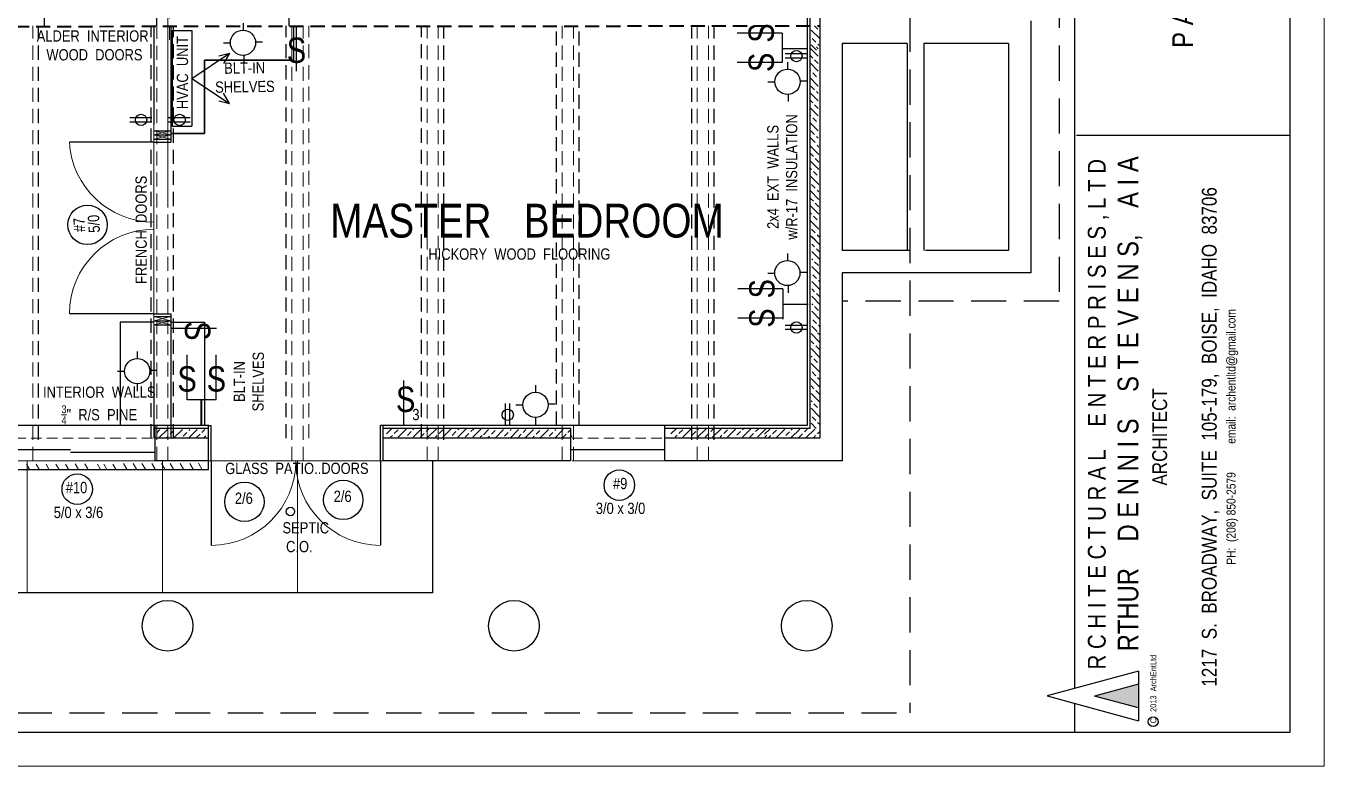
# Model space of a CAD drawing. Header units: inches. Extents: x -243 to 1332, y 357 to 1530.
# Drawn here: x 111.7 to 572.8, y 357 to 619.9 of the extents above; entities that cross this region are included whole.
import ezdxf

# ---------------------------------------------------------------- set-up
doc = ezdxf.new("R2010")
doc.units = ezdxf.units.IN
doc.header["$MEASUREMENT"] = 0
doc.linetypes.add('HIDDEN', pattern=[0.375, 0.25, -0.125])
for name, color, linetype, lineweight in [('BUILT-INS', 30, 'Continuous', 25), ('CONCRETE', 7, 'Continuous', 25), ('DOORS', 7, 'Continuous', 30), ('ELEC', 6, 'Continuous', 30), ('ELEC SYMBOLS', 7, 'Continuous', 20), ('ELECTRICAL', 1, 'Continuous', 30), ('FLOOR BEAMS', 7, 'Continuous', 30), ('FOUNDATION', 7, 'Continuous', 30), ('HVAC', 1, 'Continuous', 30), ('MASONRY', 14, 'Continuous', 30), ('NEW FOOTING', 6, 'Continuous', 30), ('PLUMBING', 5, 'Continuous', 20), ('ROOF', 7, 'HIDDEN', 30), ('WALL FRAMING', 7, 'Continuous', 30), ('WALLS', 7, 'Continuous', 30), ('WINDOWS', 5, 'Continuous', 30)]:
    doc.layers.add(name, color=color, linetype=linetype, lineweight=lineweight)
for name, color, linetype in [('TEXT80', 15, 'Continuous'), ('TITLE BLOCK', 7, 'Continuous'), ('TITLE_BLOCK', 250, 'Continuous')]:
    doc.layers.add(name, color=color, linetype=linetype)
doc.styles.add('ARCH ENT', font='technical.ttf', dxfattribs={"height": 2})
doc.styles.add('ARCHENT', font='technical.ttf', dxfattribs={"height": 6})

msp = doc.modelspace()

# ---------------------------------------------------------------- hatches: boundary and pattern name
at = {"layer": 'NEW FOOTING', "linetype": 'Continuous', "lineweight": 9, "ltscale": 25}
h = msp.add_hatch(dxfattribs=at)
h.set_pattern_fill('ANSI33', color=256, scale=15, angle=270, style=0)
h.set_pattern_definition([(315, (-872.5133, 5583.264), (2.6516504, 2.6516504), []), (315, (-872.5133, 5580.6125), (2.6516504, 2.6516504), [1.875, -0.9375])])
h.paths.add_polyline_path([(393.64, 619.88), (390.64, 619.88), (390.64, 611.25), (393.64, 611.25)])
h = msp.add_hatch(dxfattribs=at)
h.set_pattern_fill('ANSI33', color=256, scale=15, angle=270, style=0)
h.set_pattern_definition([(315, (-872.9986, 5550.4783), (2.6516504, 2.6516504), []), (315, (-872.9986, 5547.8267), (2.6516504, 2.6516504), [1.875, -0.9375])])
h.paths.add_polyline_path([(393.16, 612.46), (390.16, 612.46), (390.16, 578.46), (393.16, 578.46)])
h = msp.add_hatch(dxfattribs=at)
h.set_pattern_fill('ANSI33', color=256, scale=15, angle=270, style=0)
h.set_pattern_definition([(315, (-872.7763, 5515.512), (2.6516504, 2.6516504), []), (315, (-872.7763, 5512.8603), (2.6516504, 2.6516504), [1.875, -0.9375])])
h.paths.add_polyline_path([(393.38, 577.49), (390.38, 577.49), (390.38, 543.49), (393.38, 543.49)])
h = msp.add_hatch(dxfattribs=at)
h.set_pattern_fill('ANSI33', color=256, scale=15, angle=270, style=0)
h.set_pattern_definition([(315, (-872.3228, 5483.3794), (2.6516504, 2.6516504), []), (315, (-872.3228, 5480.7278), (2.6516504, 2.6516504), [1.875, -0.9375])])
h.paths.add_polyline_path([(393.83, 545.36), (390.83, 545.36), (390.83, 511.36), (393.83, 511.36)])
h = msp.add_hatch(dxfattribs=at)
h.set_pattern_fill('ANSI33', color=256, scale=15, angle=270, style=0)
h.set_pattern_definition([(315, (-872.5984, 5448.9106), (2.6516504, 2.6516504), []), (315, (-872.5984, 5446.259), (2.6516504, 2.6516504), [1.875, -0.9375])])
h.paths.add_polyline_path([(393.56, 510.89), (390.56, 510.89), (390.56, 476.89), (393.56, 476.89)])
h = msp.add_hatch(dxfattribs=at)
h.set_pattern_fill('ANSI33', color=256, scale=15, angle=180, style=0)
h.set_pattern_definition([(225, (5116.2373, 1739.6545), (2.6516504, -2.6516504), []), (225, (5113.5857, 1739.6545), (2.6516504, -2.6516504), [1.875, -0.9375])])
h.paths.add_polyline_path([(157.68, 476.5), (157.68, 473.5), (175.68, 473.5), (175.68, 476.5)])
h = msp.add_hatch(dxfattribs=at)
h.set_pattern_fill('ANSI33', color=256, scale=15, angle=180, style=0)
h.set_pattern_definition([(225, (5211.7687, 1739.9265), (2.6516504, -2.6516504), []), (225, (5209.117, 1739.9265), (2.6516504, -2.6516504), [1.875, -0.9375])])
h.paths.add_polyline_path([(273.75, 473.77), (273.75, 476.77), (239.75, 476.77), (239.75, 473.77)])
h = msp.add_hatch(dxfattribs=at)
h.set_pattern_fill('ANSI33', color=256, scale=15, angle=180, style=0)
h.set_pattern_definition([(225, (5246.2374, 1739.651), (2.6516504, -2.6516504), []), (225, (5243.5858, 1739.651), (2.6516504, -2.6516504), [1.875, -0.9375])])
h.paths.add_polyline_path([(305.68, 473.49), (305.68, 476.49), (274.22, 476.49), (274.22, 473.49)])
h = msp.add_hatch(dxfattribs=at)
h.set_pattern_fill('ANSI33', color=256, scale=15, angle=180, style=0)
h.set_pattern_definition([(225, (5312.8507, 1739.9528), (2.6516504, -2.6516504), []), (225, (5310.199, 1739.9528), (2.6516504, -2.6516504), [1.875, -0.9375])])
h.paths.add_polyline_path([(374.83, 473.8), (374.83, 476.8), (340.83, 476.8), (340.83, 473.8)])
h = msp.add_hatch(dxfattribs=at)
h.set_pattern_fill('ANSI33', color=256, scale=15, angle=180, style=0)
h.set_pattern_definition([(225, (5346.122, 1739.8414), (2.6516504, -2.6516504), []), (225, (5343.4705, 1739.8414), (2.6516504, -2.6516504), [1.875, -0.9375])])
h.paths.add_polyline_path([(393.68, 473.68), (393.68, 476.68), (374.1, 476.68), (374.1, 473.68)])
at = {"layer": 'TITLE_BLOCK', "linetype": 'Continuous', "ltscale": 0.5}
msp.add_hatch(color=1, dxfattribs=at).paths.add_polyline_path([(506.87, 386.07), (491.29, 381.84), (506.87, 377.61)])

# ---------------------------------------------------------------- linework, layer by layer
at = {"layer": 'BUILT-INS', "ltscale": 20}
msp.add_line((206.93, 607.75), (206.93, 619.75), dxfattribs=at)
at = {"layer": 'BUILT-INS', "color": 30, "lineweight": 35, "ltscale": 20}
for p, q in [((175.19, 581.64), (175.18, 607.75)), ((175.18, 607.75), (206.93, 607.75)), ((163.19, 581.64), (175.19, 581.64))]:
    msp.add_line(p, q, dxfattribs=at)
at = {"layer": 'BUILT-INS', "color": 30, "linetype": 'Continuous', "lineweight": 30, "ltscale": 20}
for p, q in [((145.26, 514.64), (145.25, 477.91)), ((157.26, 514.64), (145.26, 514.64)), ((163.11, 514.64), (175.11, 514.64)), ((175.11, 514.64), (175.1, 477.9))]:
    msp.add_line(p, q, dxfattribs=at)
at = {"layer": 'CONCRETE', "color": 7, "linetype": 'Continuous', "lineweight": 20, "ltscale": 20}
for p, q in [((112.19, 465.38), (112.19, 418.47)), ((160.19, 465.38), (160.19, 418.47)), ((208.19, 465.38), (208.19, 418.47))]:
    msp.add_line(p, q, dxfattribs=at)
at = {"layer": 'CONCRETE', "color": 7, "linetype": 'Continuous', "lineweight": 30, "ltscale": 20}
msp.add_line((256.19, 465.38), (256.19, 418.47), dxfattribs=at)
at = {"layer": 'CONCRETE', "color": 7, "lineweight": 30, "ltscale": 15}
msp.add_line((256.19, 418.47), (-149.19, 418.47), dxfattribs=at)
at = {"layer": 'CONCRETE', "color": 7, "linetype": 'Continuous', "lineweight": 30, "ltscale": 25}
for centre in [(322.5, 456.76), (129.97, 455.31)]:
    msp.add_circle(centre, 5.42, dxfattribs=at)
at = {"layer": 'DOORS', "color": 7, "linetype": 'Continuous', "lineweight": 30, "ltscale": 15}
for p, q in [((157.19, 578.64), (127.19, 578.64)), ((157.19, 517.64), (127.19, 517.64)), ((177.58, 465.35), (177.58, 435.35)), ((237.64, 465.4), (237.68, 435.4))]:
    msp.add_line(p, q, dxfattribs=at)
at = {"layer": 'DOORS', "color": 7, "linetype": 'Continuous', "lineweight": 30, "ltscale": 25}
for centre in [(133.64, 549.2), (189.35, 450.82), (224.45, 451.51)]:
    msp.add_circle(centre, 7, dxfattribs=at)
at = {"layer": 'DOORS', "color": 7, "linetype": 'Continuous', "lineweight": 9, "ltscale": 15}
for centre, radius, start, end in [((157.22, 580.23), 30.07, 183.0412, 269.943), ((157.19, 517.64), 30, 90, 180), ((177.58, 465.35), 30, 270, 0), ((237.58, 465.35), 30, 180, 270)]:
    msp.add_arc(centre, radius, start, end, dxfattribs=at)
at = {"layer": 'ELEC', "color": 1, "lineweight": 30, "ltscale": 15}
for p, q in [((389.18, 609.92), (381.39, 609.92)), ((389.18, 608.42), (381.39, 608.42)), ((156.44, 587.25), (148.64, 587.25)), ((156.44, 585.75), (148.64, 585.75)), ((170.1, 587.25), (162.31, 587.25)), ((170.1, 585.75), (162.31, 585.75)), ((389.18, 513.5), (381.39, 513.5)), ((389.18, 512), (381.39, 512)), ((282.1, 477.94), (282.1, 485.73)), ((283.6, 477.94), (283.6, 485.73))]:
    msp.add_line(p, q, dxfattribs=at)
for centre in [(385.39, 609.17), (152.64, 586.5), (166.31, 586.5), (385.39, 512.75), (282.85, 481.73)]:
    msp.add_circle(centre, 2, dxfattribs=at)
at = {"layer": 'ELEC SYMBOLS', "color": 1, "linetype": 'Continuous', "lineweight": 30, "ltscale": 20}
for p, q in [((380.32, 617.32), (380.32, 606.91)), ((380.32, 611.9), (389.34, 611.9)), ((380.54, 526.48), (380.54, 515.66)), ((380.54, 521.07), (389.57, 521.07)), ((179.35, 487.05), (168.95, 487.05))]:
    msp.add_line(p, q, dxfattribs=at)
at = {"layer": 'ELEC SYMBOLS', "color": 1, "linetype": 'Continuous', "lineweight": 40, "ltscale": 20}
msp.add_line((173.94, 487.05), (173.94, 478.02), dxfattribs=at)
at = {"layer": 'ELECTRICAL', "color": 1, "linetype": 'Continuous', "ltscale": 0.75}
for p, q in [((188.84, 620.89), (188.84, 618.38)), ((207.79, 603.81), (207.79, 619.8)), ((181.85, 613.91), (184.36, 613.91)), ((193.28, 614.25), (195.79, 614.25)), ((189.11, 609.35), (189.11, 606.84))]:
    msp.add_line(p, q, dxfattribs=at)
at = {"layer": 'ELECTRICAL', "color": 1, "linetype": 'Continuous', "lineweight": 30, "ltscale": 0.75}
for p, q in [((380.32, 617.32), (364.33, 617.32)), ((380.32, 606.91), (364.33, 606.91)), ((382.24, 607.03), (382.24, 604.52)), ((375.25, 600.05), (377.76, 600.05)), ((386.67, 600.39), (389.18, 600.39)), ((382.5, 595.49), (382.5, 592.98)), ((382.16, 539.08), (382.16, 536.57)), ((375.17, 532.1), (377.68, 532.1)), ((386.6, 532.44), (389.11, 532.44)), ((380.54, 526.48), (364.55, 526.48)), ((382.43, 527.54), (382.43, 525.03)), ((179.39, 512.37), (163.4, 512.37)), ((380.54, 516.08), (364.55, 516.08)), ((151.28, 504.23), (151.28, 501.71)), ((168.95, 487.05), (168.95, 503.04)), ((179.35, 487.05), (179.35, 503.04)), ((144.29, 497.25), (146.8, 497.25)), ((155.72, 497.58), (158.23, 497.58)), ((245.78, 493.94), (245.78, 477.95)), ((151.3, 492.69), (151.3, 490.18)), ((292.72, 492.24), (292.72, 489.73)), ((285.73, 485.26), (288.24, 485.26)), ((297.16, 485.6), (299.67, 485.6)), ((292.74, 480.7), (292.74, 478.19)), ((176.58, 462.18), (176.59, 465.4))]:
    msp.add_line(p, q, dxfattribs=at)
at = {"layer": 'ELECTRICAL', "color": 1, "linetype": 'Continuous', "ltscale": 0.75}
msp.add_circle((188.84, 613.91), 4.48, dxfattribs=at)
at = {"layer": 'ELECTRICAL', "color": 1, "linetype": 'Continuous', "lineweight": 30, "ltscale": 0.75}
for centre in [(382.24, 600.05), (382.16, 532.1), (151.28, 497.25), (292.72, 485.26)]:
    msp.add_circle(centre, 4.48, dxfattribs=at)
at = {"layer": 'FLOOR BEAMS', "color": 7, "linetype": 'HIDDEN', "lineweight": 20, "ltscale": 20}
for p, q in [((162.67, 615), (162.67, 769.5)), ((162.19, 559.56), (162.19, 714.06)), ((114.19, 465.37), (114.19, 619.87)), ((158.19, 465.32), (158.19, 619.87)), ((162.19, 465.37), (162.19, 619.87)), ((206.19, 465.37), (206.19, 619.87)), ((210.19, 465.37), (210.19, 619.87)), ((254.19, 465.4), (254.19, 619.29)), ((258.19, 465.37), (258.19, 619.87)), ((302.19, 465.37), (302.19, 619.87)), ((306.19, 465.37), (306.19, 619.87)), ((350.19, 465.37), (350.19, 619.87)), ((354.19, 465.37), (354.19, 619.87))]:
    msp.add_line(p, q, dxfattribs=at)
at = {"layer": 'FLOOR BEAMS', "color": 6, "linetype": 'HIDDEN', "lineweight": 40, "ltscale": 20}
msp.add_line((17.85, 619.66), (393.68, 619.9), dxfattribs=at)
at = {"layer": 'FLOOR BEAMS', "color": 6, "linetype": 'HIDDEN', "lineweight": 30, "ltscale": 20}
for p, q in [((116.19, 472.87), (116.19, 619.87)), ((156.19, 473.41), (156.19, 619.87)), ((164.19, 473.4), (164.19, 619.87)), ((204.19, 473.4), (204.19, 619.87)), ((252.19, 473.4), (252.19, 619.29)), ((260.19, 472.87), (260.19, 619.87)), ((300.19, 477.9), (300.19, 619.87)), ((308.19, 477.9), (308.19, 619.87)), ((348.19, 472.87), (348.19, 619.87)), ((356.19, 472.87), (356.19, 619.87))]:
    msp.add_line(p, q, dxfattribs=at)
at = {"layer": 'FLOOR BEAMS', "color": 6, "linetype": 'HIDDEN', "lineweight": 20, "ltscale": 20}
msp.add_line((212.19, 473.4), (212.19, 619.87), dxfattribs=at)
at = {"layer": 'FOUNDATION', "color": 8, "ltscale": 15}
for p, q in [((468.68, 621.65), (468.68, 532.15)), ((460.68, 613.65), (430.68, 613.65)), ((460.68, 613.65), (460.68, 540.15)), ((425.68, 540.15), (401.68, 540.15)), ((460.68, 540.15), (431.18, 540.15)), ((468.68, 532.15), (401.68, 532.15))]:
    msp.add_line(p, q, dxfattribs=at)
at = {"layer": 'HVAC', "ltscale": 25}
for p, q in [((163.69, 618.27), (163.68, 584.27)), ((170.69, 618.26), (170.68, 584.26)), ((170.69, 601.26), (184.05, 610.2)), ((180.29, 609.28), (184.05, 610.2)), ((184.05, 610.2), (181.89, 606.51)), ((170.69, 601.26), (184.05, 592.32)), ((184.05, 592.32), (181.89, 596.01)), ((180.29, 593.24), (184.05, 592.32))]:
    msp.add_line(p, q, dxfattribs=at)
at = {"layer": 'HVAC', "ltscale": 15}
for p, q in [((163.69, 618.27), (170.69, 618.26)), ((163.68, 584.27), (170.68, 584.26))]:
    msp.add_line(p, q, dxfattribs=at)
at = {"layer": 'MASONRY', "color": 1, "linetype": 'Continuous', "ltscale": 20}
msp.add_line((176.58, 462.18), (26.98, 462.15), dxfattribs=at)
at = {"layer": 'MASONRY', "color": 1, "linetype": 'Continuous', "lineweight": 9, "ltscale": 20}
for p, q in [((113.12, 462.2), (111.95, 464.22)), ((116.57, 462.24), (115.41, 464.23)), ((120.04, 462.24), (118.88, 464.24)), ((123.5, 462.25), (122.34, 464.24)), ((126.97, 462.24), (125.81, 464.24)), ((130.41, 462.29), (129.25, 464.29)), ((133.8, 462.33), (132.64, 464.33)), ((138.28, 462.27), (137.16, 464.19)), ((140.51, 462.27), (139.4, 464.2)), ((143.81, 462.24), (142.65, 464.24)), ((147.55, 462.38), (146.4, 464.38)), ((151.02, 462.39), (149.86, 464.39)), ((154.15, 462.38), (152.94, 464.47)), ((157.61, 462.4), (156.45, 464.4)), ((161.07, 462.41), (159.91, 464.41)), ((164.2, 462.4), (162.99, 464.49)), ((167.66, 462.43), (166.5, 464.42)), ((171.12, 462.43), (169.96, 464.43)), ((174.25, 462.42), (173.04, 464.52))]:
    msp.add_line(p, q, dxfattribs=at)
at = {"layer": 'NEW FOOTING', "ltscale": 25}
for p, q in [((238.58, 471.34), (238.57, 475.85)), ((238.58, 471.35), (238.59, 475.64))]:
    msp.add_line(p, q, dxfattribs=at)
at = {"layer": 'NEW FOOTING', "ltscale": 15}
for p, q in [((176.58, 465.35), (176.58, 473.35)), ((238.58, 465.35), (238.58, 471.35))]:
    msp.add_line(p, q, dxfattribs=at)
at = {"layer": 'PLUMBING', "color": 3, "linetype": 'Continuous', "lineweight": 30, "ltscale": 15}
msp.add_circle((205.68, 447.4), 1.5, dxfattribs=at)
at = {"layer": 'ROOF', "linetype": 'HIDDEN', "ltscale": 50}
for p in [(425.68, 866.9), (-97.81, 375.9)]:
    msp.add_line(p, (425.68, 375.9), dxfattribs=at)
at = {"layer": 'ROOF', "color": 8, "linetype": 'HIDDEN', "ltscale": 50}
msp.add_line((478.68, 631.65), (478.68, 522.15), dxfattribs=at)
at = {"layer": 'ROOF', "color": 8, "ltscale": 50}
msp.add_line((478.68, 522.15), (401.68, 522.15), dxfattribs=at)
at = {"layer": 'TITLE BLOCK', "color": 7, "linetype": 'Continuous', "lineweight": 0, "ltscale": 0.5}
for p in [(572.77, 884.95), (-243.22, 356.95)]:
    msp.add_line(p, (572.77, 356.95), dxfattribs=at)
at = {"layer": 'TITLE BLOCK', "color": 7, "linetype": 'Continuous', "lineweight": 30, "ltscale": 0.5}
for p, q in [((484.21, 384.51), (484.21, 872.95)), ((560.77, 368.95), (560.77, 872.95)), ((484.8, 581.02), (560.77, 581.02)), ((506.87, 390.66), (474.38, 381.84)), ((506.87, 390.66), (506.87, 373.02)), ((506.87, 390.63), (506.87, 372.99)), ((506.87, 386.04), (491.29, 381.81)), ((506.87, 386.04), (491.29, 381.81)), ((484.21, 368.95), (484.21, 379.18)), ((506.87, 377.58), (491.29, 381.81)), ((506.87, 377.58), (491.29, 381.81)), ((-219.22, 368.95), (560.77, 368.95))]:
    msp.add_line(p, q, dxfattribs=at)
at = {"layer": 'TITLE BLOCK', "color": 7, "linetype": 'Continuous', "lineweight": 30, "ltscale": 0.0625}
msp.add_line((474.38, 381.84), (506.87, 373.02), dxfattribs=at)
at = {"layer": 'TITLE BLOCK', "color": 7, "linetype": 'Continuous'}
msp.add_circle((512.08, 372.71), 1.75, dxfattribs=at)
at = {"layer": 'WALL FRAMING', "color": 6, "ltscale": 15}
for p, q in [((389.18, 664.89), (389.18, 477.9)), ((390.18, 664.89), (390.18, 476.9)), ((118.2, 625.86), (118.2, 619.86)), ((157.19, 582.66), (163.19, 582.66)), ((157.19, 581.16), (163.19, 581.16)), ((157.19, 579.64), (163.19, 579.64)), ((157.19, 578.64), (163.19, 578.64)), ((157.19, 517.64), (163.19, 517.64)), ((157.19, 516.64), (163.19, 516.64)), ((157.19, 515.14), (163.19, 515.14)), ((157.19, 513.64), (163.19, 513.64)), ((176.68, 477.9), (-42.19, 477.94)), ((176.58, 476.9), (157.19, 476.9)), ((176.58, 477.9), (177.52, 477.9)), ((176.58, 473.35), (176.58, 477.9)), ((238.58, 477.9), (237.64, 477.9)), ((389.18, 477.9), (238.58, 477.9)), ((238.58, 473.35), (238.58, 477.9)), ((305.26, 476.9), (238.58, 476.9)), ((390.18, 476.9), (338.68, 476.9)), ((238.58, 465.35), (238.58, 473.35))]:
    msp.add_line(p, q, dxfattribs=at)
at = {"layer": 'WALL FRAMING', "ltscale": 15}
for p, q in [((393.68, 664.9), (393.68, 473.4)), ((393.68, 664.89), (393.68, 477.9)), ((401.68, 532.15), (401.68, 465.4)), ((157.68, 465.4), (157.68, 477.9)), ((338.68, 465.4), (338.68, 477.9)), ((156.68, 472.9), (156.68, 472.9)), ((176.58, 473.4), (157.68, 473.4)), ((305.26, 473.4), (238.68, 473.4)), ((305.26, 465.4), (305.26, 473.4)), ((393.68, 473.4), (338.68, 473.4)), ((176.59, 465.4), (157.68, 465.4)), ((305.18, 465.4), (238.69, 465.4)), ((401.68, 465.4), (338.68, 465.4))]:
    msp.add_line(p, q, dxfattribs=at)
at = {"layer": 'WALL FRAMING', "color": 7, "linetype": 'HIDDEN', "lineweight": 30, "ltscale": 15}
msp.add_line((158.2, 619.86), (158.2, 625.86), dxfattribs=at)
at = {"layer": 'WALL FRAMING', "color": 3, "linetype": 'HIDDEN', "lineweight": 30, "ltscale": 15}
msp.add_line((205.26, 619.86), (205.26, 625.86), dxfattribs=at)
at = {"layer": 'WALL FRAMING', "color": 8, "ltscale": 15}
for p, q in [((401.68, 613.65), (401.68, 540.15)), ((424.68, 613.65), (401.68, 613.65)), ((424.68, 613.65), (424.68, 540.15)), ((430.68, 613.65), (430.68, 540.15))]:
    msp.add_line(p, q, dxfattribs=at)
at = {"layer": 'WALL FRAMING', "lineweight": 9, "ltscale": 20}
msp.add_line((157.19, 584.9), (157.19, 512.9), dxfattribs=at)
at = {"layer": 'WALL FRAMING', "lineweight": 9, "ltscale": 15}
for p, q in [((157.19, 517.64), (157.19, 579.73)), ((157.68, 465.4), (97.68, 465.41)), ((238.69, 465.4), (176.59, 465.4)), ((338.68, 465.4), (305.68, 465.4))]:
    msp.add_line(p, q, dxfattribs=at)
at = {"layer": 'WALL FRAMING', "color": 6, "ltscale": 20}
for p, q in [((177.52, 465.46), (177.52, 477.9)), ((237.64, 465.46), (237.64, 477.9)), ((338.68, 473.4), (338.68, 477.9))]:
    msp.add_line(p, q, dxfattribs=at)
at = {"layer": 'WALL FRAMING', "linetype": 'HIDDEN', "lineweight": 9, "ltscale": 15}
msp.add_line((156.68, 473.4), (97.68, 473.4), dxfattribs=at)
at = {"layer": 'WALL FRAMING', "color": 7, "linetype": 'HIDDEN', "lineweight": 9, "ltscale": 15}
msp.add_line((305.68, 473.4), (338.68, 473.4), dxfattribs=at)
at = {"layer": 'WALL FRAMING', "color": 1, "ltscale": 15}
for centre in [(162.06, 406.77), (285.06, 406.77), (389.06, 406.77)]:
    msp.add_circle(centre, 9, dxfattribs=at)
at = {"layer": 'WALLS', "color": 6, "linetype": 'Continuous', "ltscale": 15}
for p, q in [((157.19, 619.9), (157.19, 584.9)), ((163.19, 619.9), (163.19, 578.64)), ((163.19, 517.64), (163.19, 473.4)), ((157.19, 512.9), (157.19, 473.4))]:
    msp.add_line(p, q, dxfattribs=at)
at = {"layer": 'WALLS', "color": 6, "linetype": 'Continuous', "lineweight": 9, "ltscale": 20}
for p, q in [((157.19, 582.66), (163.19, 581.16)), ((157.19, 581.16), (163.19, 582.66)), ((157.19, 581.16), (163.19, 579.66)), ((157.19, 579.66), (163.19, 581.16)), ((157.19, 515.14), (163.19, 516.64)), ((157.19, 516.64), (163.19, 515.14)), ((157.19, 513.64), (163.19, 515.14)), ((157.19, 515.14), (163.19, 513.64))]:
    msp.add_line(p, q, dxfattribs=at)
at = {"layer": 'WALLS', "color": 6, "linetype": 'Continuous', "lineweight": 30, "ltscale": 20}
msp.add_line((305.26, 473.4), (305.26, 476.9), dxfattribs=at)
at = {"layer": 'WINDOWS', "color": 5, "ltscale": 15}
for p, q in [((97.68, 469.4), (127.62, 469.4)), ((127.62, 468.4), (157.68, 468.4)), ((305.26, 469.4), (338.68, 469.4))]:
    msp.add_line(p, q, dxfattribs=at)

# ---------------------------------------------------------------- texts
at = {"layer": 'DOORS', "color": 7, "linetype": 'Continuous', "lineweight": 20, "char_height": 4, "width": 360.0625, "attachment_point": 5, "style": 'ARCHENT'}
for s, insert, rotation in [('\\A1;ALDER  INTERIOR \\P WOOD  DOORS\\P\\P ', (135.44, 606.28), 0.0328), ('\\A1;2x4  EXT  WALLS\\Pw/R-17  INSULATION\\P ', (383.72, 566.23), 90.0328), ('\\A1;FRENCH  DOORS\\P ', (156.02, 547.45), 90.0328), ('\\A1;HICKORY  WOOD  FLOORING\\P ', (287, 535.47), 0.0328), ('\\A1;INTERIOR  WALLS\\P{\\H0.7x;\\S3/4;}"  R/S  PINE ', (137.79, 485.09), 0.0328), ('\\A1;GLASS  PATIO..DOORS\\P ', (207.97, 459.33), 0.0328), ('#10', (129.71, 455.86), 0.0328), ('\\A1;2/6\\P ', (189.13, 448.73), 0.0328), ('\\A1;2/6\\P ', (224.23, 449.42), 0.0328), ('\\A1;{\\C7;5/0 x 3/6}', (130.4, 447.03), 0.0328)]:
    msp.add_mtext(s, dxfattribs=dict(at, insert=insert, rotation=rotation))
at = {"layer": 'DOORS', "color": 9, "lineweight": 20, "insert": (135.89, 549.6), "char_height": 4, "width": 360.0625, "attachment_point": 5, "rotation": 93.6557, "style": 'ARCHENT'}
msp.add_mtext('\\A1;{\\C7;5/0 }', dxfattribs=at)
at = {"layer": 'ELECTRICAL', "color": 1, "linetype": 'Continuous', "lineweight": 30, "ltscale": 0.75, "char_height": 9, "width": 7.375, "style": 'ARCHENT'}
for insert, attachment_point, rotation in [((377.5, 613.91), 7, 90), ((377.5, 603.51), 7, 90), ((377.73, 523.07), 7, 90), ((377.73, 512.67), 7, 90), ((177.22, 514.99), 1, 270)]:
    msp.add_mtext('S', dxfattribs=dict(at, insert=insert, attachment_point=attachment_point, rotation=rotation))
at = {"layer": 'ELECTRICAL', "color": 1, "linetype": 'Continuous', "ltscale": 0.75, "insert": (204.39, 606.62), "char_height": 9, "width": 7.375, "attachment_point": 7, "style": 'ARCHENT'}
msp.add_mtext('S', dxfattribs=at)
at = {"layer": 'ELECTRICAL', "color": 1, "linetype": 'Continuous', "lineweight": 30, "ltscale": 0.75, "char_height": 9, "width": 7.375, "attachment_point": 7, "style": 'ARCHENT'}
for insert in [(165.54, 489.86), (175.94, 489.86)]:
    msp.add_mtext('S', dxfattribs=dict(at, insert=insert))
at = {"layer": 'ELECTRICAL', "color": 1, "linetype": 'Continuous', "lineweight": 60, "ltscale": 0.75, "insert": (243.16, 491.77), "char_height": 9, "width": 7.375, "attachment_point": 1, "style": 'ARCHENT'}
msp.add_mtext('S', dxfattribs=at)
at = {"layer": 'ELECTRICAL', "color": 1, "linetype": 'Continuous', "insert": (248.97, 479.76), "char_height": 4, "width": 4.125, "attachment_point": 7, "style": 'ARCHENT'}
msp.add_mtext('3', dxfattribs=at)
at = {"layer": 'ELECTRICAL', "color": 3, "linetype": 'Continuous', "ltscale": 0.75, "insert": (202.86, 443.59), "char_height": 4, "width": 12.375, "attachment_point": 1, "style": 'ARCHENT'}
msp.add_mtext('SEPTIC  C.O.', dxfattribs=at)
at = {"layer": 'HVAC', "lineweight": 50, "insert": (167.35, 603.3), "char_height": 4, "width": 360.0625, "attachment_point": 5, "rotation": 90.0328, "style": 'ARCHENT'}
msp.add_mtext('HVAC  UNIT', dxfattribs=at)
at = {"layer": 'TEXT80', "color": 30, "lineweight": 35, "insert": (189.46, 601.59), "char_height": 4, "width": 360.0625, "attachment_point": 5, "rotation": 0.8135, "style": 'ARCHENT'}
msp.add_mtext('\\A1;BLT-IN  \\PSHELVES', dxfattribs=at)
at = {"layer": 'TEXT80', "insert": (289.69, 550.62), "char_height": 12, "width": 360.0625, "attachment_point": 5, "style": 'ARCHENT'}
msp.add_mtext('{\\C7;MASTER   BEDROOM}', dxfattribs=at)
at = {"layer": 'TEXT80', "color": 7, "linetype": 'Continuous', "lineweight": 30, "insert": (130.7, 549.19), "char_height": 4, "width": 360.0625, "attachment_point": 5, "rotation": 93.6557, "style": 'ARCHENT'}
msp.add_mtext('#7', dxfattribs=at)
at = {"layer": 'TEXT80', "color": 30, "insert": (190.9, 493.54), "char_height": 4, "width": 360.0625, "attachment_point": 5, "rotation": 89.6557, "style": 'ARCHENT'}
msp.add_mtext('\\A1;BLT-IN  \\PSHELVES', dxfattribs=at)
at = {"layer": 'TEXT80', "color": 7, "linetype": 'Continuous', "lineweight": 40, "insert": (322.78, 457.31), "char_height": 4, "width": 360.0625, "attachment_point": 5, "rotation": 0.0328, "style": 'ARCHENT'}
msp.add_mtext('#9', dxfattribs=at)
at = {"layer": 'TEXT80', "color": 9, "insert": (322.93, 448.48), "char_height": 4, "width": 360.0625, "attachment_point": 5, "rotation": 0.0328, "style": 'ARCHENT'}
msp.add_mtext('\\A1;{\\C7;3/0 x 3/0}', dxfattribs=at)
at = {"layer": 'TITLE BLOCK', "color": 7, "linetype": 'Continuous', "lineweight": 30, "ltscale": 0.5, "rotation": 90, "style": 'ARCH ENT'}
for s, insert, char_height, attachment_point in [('\\P{\\H0.3769x;  FOR\\P\\H1.644x;P A T    a n d    C H E R Y L    M I N T O\\P\\H0.6083x;9 7    R U S H  C R E E K  RD,    BOISE,  IDAHO}', (514.04, 687.46), 11.9011, 5), ('        R C H I T E C T U R A L    E N T E R P R I S E S , L T D\\P{\\H1.167x;          RTHUR    D E N N I S    S T E V E N S,    A I A\\P\\H0.7145x;ARCHITECT\\P\\P1217  S.  BROADWAY,  SUITE  105-179,  BOISE,  IDAHO  83706\\P\\H0.5999x;PH:  (208) 850-2579          email:  archentltd@gmail.com}', (488.89, 473.88), 6.3306, 2)]:
    msp.add_mtext(s, dxfattribs=dict(at, insert=insert, char_height=char_height, attachment_point=attachment_point))
at = {"layer": 'TITLE BLOCK', "color": 7, "linetype": 'HIDDEN', "insert": (511.08, 372.1), "char_height": 2.0983, "width": 29.5, "attachment_point": 1, "rotation": 90, "style": 'ARCHENT'}
msp.add_mtext('C   2013  ArchEntLtd', dxfattribs=at)

doc.saveas('drawing.dxf')
